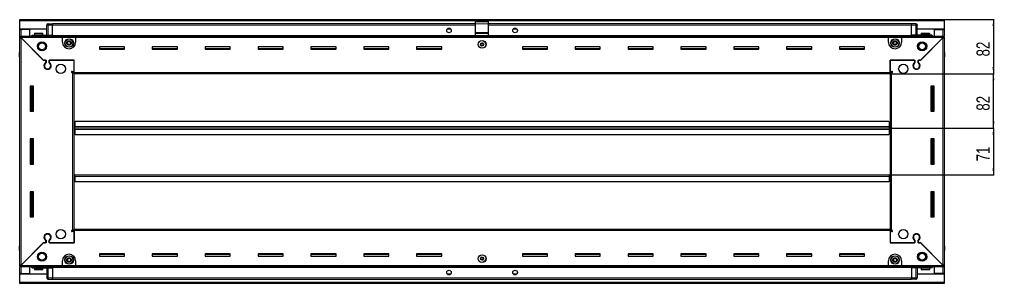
# Model space of a CAD drawing. Header units: millimetres. Extents: x 1256 to 6408, y -875 to 1815.
# Drawn here: x 4932 to 6408, y 1248 to 1647 of the extents above; entities that cross this region are included whole.
import ezdxf

# ---------------------------------------------------------------- set-up
doc = ezdxf.new("R2010")
doc.units = ezdxf.units.MM
doc.layers.add('FORMAT', color=7, linetype='Continuous')
doc.styles.add('SLDTEXTSTYLE0', font='TXT', dxfattribs={"width": 0.75})
doc.dimstyles.new('SLDDIMSTYLE0', dxfattribs={"dimtxt": 20, "dimasz": 10, "dimexe": 0, "dimexo": 0.0625, "dimgap": 5, "dimtad": 2, "dimdec": 1, "dimrnd": 1e-09, "dimzin": 12, "dimdsep": 46, "dimtxsty": 'SLDTEXTSTYLE0', "dimsah": 1, "dimcen": 0.09, "dimadec": 0, "dimazin": 3, "dimtfac": 1, "dimtofl": 0, "dimtmove": 0, "dimatfit": 3, "dimfxl": 0, "dimfrac": 2, "dimtolj": 1, "dimtzin": 12, "dimarcsym": 0})

# ---------------------------------------------------------------- blocks, each defined once
blk = doc.blocks.new('_D_6')
at = {"layer": 'FORMAT'}
for p, q in [((6331.9, 1646.6), (6407.4, 1646.6)), ((6406.4, 1646.6), (6406.4, 1564.6)), ((6249.9, 1564.6), (6407.4, 1564.6))]:
    blk.add_line(p, q, dxfattribs=at)
for points in [[(6406.4, 1646.6), (6404.8, 1636.6), (6407.9, 1636.6)], [(6406.4, 1564.6), (6407.9, 1574.6), (6404.8, 1574.6)]]:
    blk.add_solid(points, dxfattribs=at)
at = {"layer": 'FORMAT', "insert": (6380.6, 1590.8), "char_height": 20, "attachment_point": 1, "rotation": 90, "style": 'SLDTEXTSTYLE0'}
blk.add_mtext('82', dxfattribs=at)
blk = doc.blocks.new('_D_7')
at = {"layer": 'FORMAT'}
for p, q in [((6249.9, 1564.6), (6407.4, 1564.6)), ((6406.4, 1482.6), (6406.4, 1564.6)), ((6248.9, 1482.6), (6407.4, 1482.6))]:
    blk.add_line(p, q, dxfattribs=at)
for points in [[(6406.4, 1564.6), (6404.8, 1554.6), (6407.9, 1554.6)], [(6406.4, 1482.6), (6407.9, 1492.6), (6404.8, 1492.6)]]:
    blk.add_solid(points, dxfattribs=at)
at = {"layer": 'FORMAT', "insert": (6380.6, 1508.8), "char_height": 20, "attachment_point": 1, "rotation": 90, "style": 'SLDTEXTSTYLE0'}
blk.add_mtext('82', dxfattribs=at)
blk = doc.blocks.new('_D_8')
at = {"layer": 'FORMAT'}
for p, q in [((6248.9, 1482.6), (6407.4, 1482.6)), ((6406.4, 1482.6), (6406.4, 1411.6)), ((6248.9, 1411.6), (6407.4, 1411.6))]:
    blk.add_line(p, q, dxfattribs=at)
for points in [[(6406.4, 1482.6), (6404.8, 1472.6), (6407.9, 1472.6)], [(6406.4, 1411.6), (6407.9, 1421.6), (6404.8, 1421.6)]]:
    blk.add_solid(points, dxfattribs=at)
at = {"layer": 'FORMAT', "insert": (6380.6, 1432.3), "char_height": 20, "attachment_point": 1, "rotation": 90, "style": 'SLDTEXTSTYLE0'}
blk.add_mtext('71', dxfattribs=at)

msp = doc.modelspace()

# ---------------------------------------------------------------- linework, layer by layer
at = {"color": 7, "linetype": 'Continuous', "lineweight": 25}
for p, q in [((4932.88, 1644.5), (4932.88, 1646.6)), ((4932.88, 1646.6), (6331.88, 1646.6)), ((4932.88, 1632.1), (4932.88, 1644.5)), ((4973.88, 1623.1), (4973.88, 1638.1)), ((4974.56, 1639.6), (4974.56, 1639.6)), ((4975.88, 1640.1), (4982.38, 1640.1)), ((4975.88, 1640.1), (4982.38, 1640.1)), ((4982.38, 1640.1), (4982.38, 1640.1)), ((4982.38, 1640.1), (4982.38, 1640.1)), ((4982.38, 1640.1), (4982.38, 1638.1)), ((5622.38, 1639.95), (4982.38, 1639.95)), ((4982.38, 1623.1), (4982.38, 1638.1)), ((5622.38, 1643.6), (5642.38, 1643.6)), ((5622.38, 1640.34), (5622.38, 1643.6)), ((5622.38, 1627.19), (5622.38, 1640.34)), ((5642.38, 1640.34), (5642.38, 1643.6)), ((5642.38, 1627.19), (5642.38, 1640.34)), ((6282.38, 1639.95), (5642.38, 1639.95)), ((6282.38, 1640.1), (6282.38, 1640.1)), ((6288.88, 1640.1), (6282.38, 1640.1)), ((6288.88, 1640.1), (6282.38, 1640.1)), ((6282.38, 1640.1), (6282.38, 1638.1)), ((6282.38, 1623.1), (6282.38, 1638.1)), ((6290.88, 1638.1), (6290.88, 1638.1)), ((6290.88, 1623.1), (6290.88, 1638.1)), ((6331.88, 1646.6), (6331.88, 1644.5)), ((6331.88, 1644.5), (6331.88, 1632.1)), ((4973.88, 1632.1), (4932.88, 1632.1)), ((4932.88, 1631.6), (4932.88, 1632.1)), ((4932.88, 1631.6), (4934.98, 1631.6)), ((4932.88, 1621.35), (4932.88, 1631.6)), ((4934.38, 1631.6), (4934.38, 1632.1)), ((4947.88, 1631.6), (4934.98, 1631.6)), ((4947.88, 1621.35), (4947.88, 1631.6)), ((4953.38, 1623.1), (4982.38, 1623.1)), ((4954.88, 1625), (4954.88, 1623.1)), ((4955.68, 1625.8), (4967.08, 1625.8)), ((4967.88, 1623.1), (4967.88, 1625)), ((4982.38, 1623.1), (4982.38, 1622.6)), ((5585.26, 1632.1), (5579.51, 1632.1)), ((5622.38, 1626.1), (5622.38, 1627.19)), ((5622.38, 1626.1), (5642.38, 1626.1)), ((5622.38, 1622.6), (5622.38, 1626.1)), ((5642.38, 1626.1), (5642.38, 1627.19)), ((5642.38, 1622.6), (5642.38, 1626.1)), ((5685.26, 1632.1), (5679.51, 1632.1)), ((6282.38, 1623.1), (6282.38, 1622.6)), ((6311.38, 1623.1), (6282.38, 1623.1)), ((6283.88, 1623.04), (6283.88, 1623.1)), ((6331.88, 1632.1), (6290.88, 1632.1)), ((6296.88, 1625), (6296.88, 1623.1)), ((6297.68, 1625.8), (6309.08, 1625.8)), ((6309.88, 1623.1), (6309.88, 1625)), ((6316.88, 1631.6), (6329.78, 1631.6)), ((6316.88, 1621.35), (6316.88, 1631.6)), ((6329.78, 1631.6), (6331.88, 1631.6)), ((6330.38, 1631.6), (6330.38, 1632.1)), ((6331.88, 1631.6), (6331.88, 1632.1)), ((6331.88, 1631.6), (6331.88, 1621.35)), ((4932.88, 1619.85), (4932.88, 1621.35)), ((4932.88, 1621.35), (4933.88, 1621.35)), ((4932.88, 1619.35), (4932.88, 1619.85)), ((4932.88, 1619.85), (4933.88, 1619.85)), ((4932.88, 1274.85), (4932.88, 1619.35)), ((4934.38, 1619.35), (4932.88, 1619.35)), ((4933.88, 1619.85), (4933.88, 1621.35)), ((4933.88, 1621.35), (4997.38, 1621.35)), ((4934.48, 1619.25), (4968.38, 1585.35)), ((4969.08, 1584.65), (4934.98, 1618.75)), ((4982.31, 1621.35), (4982.38, 1623.07)), ((4982.38, 1621.95), (6282.38, 1621.95)), ((4997.38, 1619.25), (4997.38, 1621.35)), ((4997.38, 1621.35), (5017.38, 1621.35)), ((4997.38, 1619.85), (5017.38, 1619.85)), ((4997.38, 1612.35), (4997.38, 1619.25)), ((5017.38, 1621.35), (5017.38, 1619.25)), ((5017.38, 1621.35), (6247.38, 1621.35)), ((5017.38, 1619.25), (5017.38, 1612.35)), ((5622.38, 1622.6), (5642.38, 1622.6)), ((5626.38, 1622.6), (5626.38, 1621.95)), ((5628.88, 1621.95), (5628.88, 1622.6)), ((5635.88, 1621.95), (5635.88, 1622.6)), ((5638.38, 1621.95), (5638.38, 1622.6)), ((6247.38, 1619.25), (6247.38, 1621.35)), ((6247.38, 1621.35), (6267.38, 1621.35)), ((6247.38, 1619.85), (6267.38, 1619.85)), ((6247.38, 1612.35), (6247.38, 1619.25)), ((6267.38, 1621.35), (6330.88, 1621.35)), ((6267.38, 1621.35), (6267.38, 1619.25)), ((6267.38, 1619.25), (6267.38, 1612.35)), ((6282.38, 1623.07), (6282.46, 1621.35)), ((6329.78, 1618.75), (6295.68, 1584.65)), ((6296.38, 1585.35), (6330.28, 1619.25)), ((6330.38, 1619.35), (6331.88, 1619.35)), ((6330.88, 1619.85), (6330.88, 1621.35)), ((6330.88, 1621.35), (6331.88, 1621.35)), ((6330.88, 1619.85), (6331.88, 1619.85)), ((6331.88, 1619.85), (6331.88, 1621.35)), ((6331.88, 1619.85), (6331.88, 1619.35)), ((6331.88, 1619.35), (6331.88, 1274.85)), ((4932.38, 1596.6), (4932.38, 1590.1)), ((4932.38, 1590.1), (4932.38, 1596.6)), ((5091.38, 1605.1), (5053.38, 1605.1)), ((5053.38, 1605.1), (5053.38, 1601.6)), ((5091.38, 1602.35), (5053.38, 1602.35)), ((5053.38, 1601.6), (5091.38, 1601.6)), ((5091.38, 1601.6), (5091.38, 1605.1)), ((5171.38, 1605.1), (5133.38, 1605.1)), ((5133.38, 1605.1), (5133.38, 1601.6)), ((5171.38, 1602.35), (5133.38, 1602.35)), ((5133.38, 1601.6), (5171.38, 1601.6)), ((5171.38, 1601.6), (5171.38, 1605.1)), ((5251.38, 1605.1), (5213.38, 1605.1)), ((5213.38, 1605.1), (5213.38, 1601.6)), ((5251.38, 1602.35), (5213.38, 1602.35)), ((5213.38, 1601.6), (5251.38, 1601.6)), ((5251.38, 1601.6), (5251.38, 1605.1)), ((5331.38, 1605.1), (5293.38, 1605.1)), ((5293.38, 1605.1), (5293.38, 1601.6)), ((5331.38, 1602.35), (5293.38, 1602.35)), ((5293.38, 1601.6), (5331.38, 1601.6)), ((5331.38, 1601.6), (5331.38, 1605.1)), ((5411.38, 1605.1), (5373.38, 1605.1)), ((5373.38, 1605.1), (5373.38, 1601.6)), ((5411.38, 1602.35), (5373.38, 1602.35)), ((5373.38, 1601.6), (5411.38, 1601.6)), ((5411.38, 1601.6), (5411.38, 1605.1)), ((5491.38, 1605.1), (5453.38, 1605.1)), ((5453.38, 1605.1), (5453.38, 1601.6)), ((5491.38, 1602.35), (5453.38, 1602.35)), ((5453.38, 1601.6), (5491.38, 1601.6)), ((5491.38, 1601.6), (5491.38, 1605.1)), ((5571.38, 1605.1), (5533.38, 1605.1)), ((5533.38, 1605.1), (5533.38, 1601.6)), ((5571.38, 1602.35), (5533.38, 1602.35)), ((5533.38, 1601.6), (5571.38, 1601.6)), ((5571.38, 1601.6), (5571.38, 1605.1)), ((5731.38, 1605.1), (5693.38, 1605.1)), ((5693.38, 1605.1), (5693.38, 1601.6)), ((5731.38, 1602.35), (5693.38, 1602.35)), ((5693.38, 1601.6), (5731.38, 1601.6)), ((5731.38, 1601.6), (5731.38, 1605.1)), ((5811.38, 1605.1), (5773.38, 1605.1)), ((5773.38, 1605.1), (5773.38, 1601.6)), ((5811.38, 1602.35), (5773.38, 1602.35)), ((5773.38, 1601.6), (5811.38, 1601.6)), ((5811.38, 1601.6), (5811.38, 1605.1)), ((5891.38, 1605.1), (5853.38, 1605.1)), ((5853.38, 1605.1), (5853.38, 1601.6)), ((5891.38, 1602.35), (5853.38, 1602.35)), ((5853.38, 1601.6), (5891.38, 1601.6)), ((5891.38, 1601.6), (5891.38, 1605.1)), ((5971.38, 1605.1), (5933.38, 1605.1)), ((5933.38, 1605.1), (5933.38, 1601.6)), ((5971.38, 1602.35), (5933.38, 1602.35)), ((5933.38, 1601.6), (5971.38, 1601.6)), ((5971.38, 1601.6), (5971.38, 1605.1)), ((6051.38, 1605.1), (6013.38, 1605.1)), ((6013.38, 1605.1), (6013.38, 1601.6)), ((6051.38, 1602.35), (6013.38, 1602.35)), ((6013.38, 1601.6), (6051.38, 1601.6)), ((6051.38, 1601.6), (6051.38, 1605.1)), ((6131.38, 1605.1), (6093.38, 1605.1)), ((6093.38, 1605.1), (6093.38, 1601.6)), ((6131.38, 1602.35), (6093.38, 1602.35)), ((6093.38, 1601.6), (6131.38, 1601.6)), ((6131.38, 1601.6), (6131.38, 1605.1)), ((6211.38, 1605.1), (6173.38, 1605.1)), ((6173.38, 1605.1), (6173.38, 1601.6)), ((6211.38, 1602.35), (6173.38, 1602.35)), ((6173.38, 1601.6), (6211.38, 1601.6)), ((6211.38, 1601.6), (6211.38, 1605.1)), ((6331.88, 1597.93), (6331.88, 1597.93)), ((6332.38, 1596.6), (6332.38, 1590.1)), ((6332.38, 1590.1), (6332.38, 1596.6)), ((4932.38, 1590.1), (4932.38, 1590.1)), ((4932.88, 1590.1), (4932.38, 1590.1)), ((4932.53, 1590.1), (4932.53, 1304.1)), ((4968.38, 1585.35), (4972.58, 1585.35)), ((4969.78, 1585.35), (4969.08, 1584.65)), ((4971.88, 1585.35), (4969.78, 1585.35)), ((4971.88, 1585.35), (4971.88, 1581.46)), ((4972.58, 1585.35), (4972.58, 1581.07)), ((4977.18, 1585.35), (5014.88, 1585.35)), ((4977.18, 1581.07), (4977.18, 1585.35)), ((4977.88, 1581.46), (4977.88, 1585.35)), ((5014.88, 1585.35), (4977.88, 1585.35)), ((5014.88, 1566.7), (5014.88, 1585.35)), ((5014.88, 1568.1), (5014.88, 1585.35)), ((6249.88, 1585.35), (6287.58, 1585.35)), ((6249.88, 1566.7), (6249.88, 1585.35)), ((6249.88, 1585.35), (6249.88, 1568.1)), ((6286.88, 1585.35), (6249.88, 1585.35)), ((6286.88, 1585.35), (6286.88, 1581.46)), ((6287.58, 1585.35), (6287.58, 1581.07)), ((6292.18, 1585.35), (6296.38, 1585.35)), ((6292.18, 1581.07), (6292.18, 1585.35)), ((6294.98, 1585.35), (6292.88, 1585.35)), ((6292.88, 1581.46), (6292.88, 1585.35)), ((6295.68, 1584.65), (6294.98, 1585.35)), ((6331.88, 1590.1), (6332.38, 1590.1)), ((6332.23, 1304.1), (6332.23, 1590.1)), ((6332.38, 1590.1), (6332.38, 1590.1)), ((6332.38, 1590.1), (6332.38, 1590.1)), ((4972.88, 1572.49), (4972.88, 1571.73)), ((5012.03, 1568.1), (5014.88, 1568.1)), ((5012.78, 1566.1), (5012.03, 1566.1)), ((5012.78, 1566.1), (5014.88, 1566.1)), ((5014.88, 1567.1), (5012.88, 1567.1)), ((5012.88, 1567.1), (5012.88, 1566.1)), ((5014.88, 1564.6), (5014.88, 1566.7)), ((6249.88, 1564.6), (5014.88, 1564.6)), ((5014.88, 1329.6), (5014.88, 1564.6)), ((6249.88, 1568.1), (6252.73, 1568.1)), ((6251.88, 1567.1), (6249.88, 1567.1)), ((6249.88, 1566.7), (6249.88, 1564.6)), ((6249.88, 1566.1), (6251.98, 1566.1)), ((6249.88, 1564.6), (6249.88, 1329.6)), ((6251.88, 1566.1), (6251.88, 1567.1)), ((6252.73, 1566.1), (6251.98, 1566.1)), ((6291.88, 1572.49), (6291.88, 1571.73)), ((4953.38, 1546.1), (4948.38, 1546.1)), ((4948.38, 1546.1), (4948.38, 1508.1)), ((4950.53, 1508.1), (4950.53, 1546.1)), ((4952.33, 1508.1), (4952.33, 1546.1)), ((4952.36, 1508.1), (4952.36, 1546.1)), ((4953.38, 1508.1), (4953.38, 1546.1)), ((6311.38, 1546.1), (6311.38, 1508.1)), ((6316.38, 1546.1), (6311.38, 1546.1)), ((6312.41, 1546.1), (6312.41, 1508.1)), ((6312.44, 1546.1), (6312.44, 1508.1)), ((6314.23, 1546.1), (6314.23, 1508.1)), ((6316.38, 1508.1), (6316.38, 1546.1)), ((4948.38, 1508.1), (4953.38, 1508.1)), ((6311.38, 1508.1), (6316.38, 1508.1)), ((5016.88, 1492.6), (5015.88, 1491.6)), ((5015.88, 1491.6), (5015.88, 1484.7)), ((6247.88, 1492.6), (5016.88, 1492.6)), ((6248.88, 1491.6), (6247.88, 1492.6)), ((6248.88, 1484.7), (6248.88, 1491.6)), ((5015.63, 1482.6), (5014.88, 1482.6)), ((5015.88, 1485.45), (5015.63, 1485.45)), ((5015.63, 1485.45), (5015.63, 1482.6)), ((5015.63, 1482.6), (5015.63, 1479.75)), ((5015.63, 1479.75), (5015.88, 1479.75)), ((5015.88, 1482.6), (5015.88, 1484.7)), ((5015.88, 1480.5), (5015.88, 1482.6)), ((6248.88, 1482.6), (5015.88, 1482.6)), ((5015.88, 1480.5), (5015.88, 1473.6)), ((6249.13, 1485.45), (6248.88, 1485.45)), ((6248.88, 1484.7), (6248.88, 1482.6)), ((6248.88, 1482.6), (6248.88, 1480.5)), ((6248.88, 1473.6), (6248.88, 1480.5)), ((6248.88, 1479.75), (6249.13, 1479.75)), ((6249.13, 1482.6), (6249.13, 1485.45)), ((6249.13, 1479.75), (6249.13, 1482.6)), ((6249.88, 1482.6), (6249.13, 1482.6)), ((4953.38, 1466.1), (4948.38, 1466.1)), ((4948.38, 1466.1), (4948.38, 1428.1)), ((4950.53, 1428.1), (4950.53, 1466.1)), ((4952.33, 1428.1), (4952.33, 1466.1)), ((4952.36, 1428.1), (4952.36, 1466.1)), ((4953.38, 1428.1), (4953.38, 1466.1)), ((5015.88, 1473.6), (5016.88, 1472.6)), ((5016.88, 1472.6), (6247.88, 1472.6)), ((6247.88, 1472.6), (6248.88, 1473.6)), ((6311.38, 1466.1), (6311.38, 1428.1)), ((6316.38, 1466.1), (6311.38, 1466.1)), ((6312.41, 1466.1), (6312.41, 1428.1)), ((6312.44, 1466.1), (6312.44, 1428.1)), ((6314.23, 1466.1), (6314.23, 1428.1)), ((6316.38, 1428.1), (6316.38, 1466.1)), ((4948.38, 1428.1), (4953.38, 1428.1)), ((6311.38, 1428.1), (6316.38, 1428.1)), ((5014.88, 1411.6), (5015.63, 1411.6)), ((5015.63, 1411.6), (5015.63, 1408.75)), ((5015.63, 1408.75), (5015.88, 1408.75)), ((5015.88, 1409.5), (5015.88, 1411.6)), ((5015.88, 1411.6), (6248.88, 1411.6)), ((5015.88, 1409.5), (5015.88, 1402.6)), ((5015.88, 1402.6), (5016.88, 1401.6)), ((6247.88, 1401.6), (6248.88, 1402.6)), ((6248.88, 1411.6), (6248.88, 1409.5)), ((6248.88, 1402.6), (6248.88, 1409.5)), ((6248.88, 1408.75), (6249.13, 1408.75)), ((6249.13, 1408.75), (6249.13, 1411.6)), ((6249.13, 1411.6), (6249.88, 1411.6)), ((5016.88, 1401.6), (6247.88, 1401.6)), ((4953.38, 1386.1), (4948.38, 1386.1)), ((4948.38, 1386.1), (4948.38, 1348.1)), ((4950.53, 1348.1), (4950.53, 1386.1)), ((4952.33, 1348.1), (4952.33, 1386.1)), ((4952.36, 1348.1), (4952.36, 1386.1)), ((4953.38, 1348.1), (4953.38, 1386.1)), ((6311.38, 1386.1), (6311.38, 1348.1)), ((6316.38, 1386.1), (6311.38, 1386.1)), ((6312.41, 1386.1), (6312.41, 1348.1)), ((6312.44, 1386.1), (6312.44, 1348.1)), ((6314.23, 1386.1), (6314.23, 1348.1)), ((6316.38, 1348.1), (6316.38, 1386.1)), ((4948.38, 1348.1), (4953.38, 1348.1)), ((6311.38, 1348.1), (6316.38, 1348.1)), ((5012.03, 1328.1), (5012.78, 1328.1)), ((5014.88, 1328.1), (5012.78, 1328.1)), ((5012.88, 1328.1), (5012.88, 1327.1)), ((5014.88, 1327.5), (5014.88, 1329.6)), ((5014.88, 1329.6), (6249.88, 1329.6)), ((6249.88, 1329.6), (6249.88, 1327.5)), ((6251.98, 1328.1), (6249.88, 1328.1)), ((6251.88, 1327.1), (6251.88, 1328.1)), ((6251.98, 1328.1), (6252.73, 1328.1)), ((4972.88, 1322.48), (4972.88, 1321.72)), ((5014.88, 1326.1), (5012.03, 1326.1)), ((5012.88, 1327.1), (5014.88, 1327.1)), ((5014.88, 1327.5), (5014.88, 1308.85)), ((5014.88, 1308.85), (5014.88, 1326.1)), ((6249.88, 1327.5), (6249.88, 1308.85)), ((6249.88, 1327.1), (6251.88, 1327.1)), ((6249.88, 1326.1), (6249.88, 1308.85)), ((6252.73, 1326.1), (6249.88, 1326.1)), ((6291.88, 1322.48), (6291.88, 1321.72)), ((4932.38, 1304.1), (4932.38, 1304.1)), ((4932.38, 1297.6), (4932.38, 1304.1)), ((4932.38, 1304.1), (4932.38, 1304.1)), ((4932.38, 1304.1), (4932.38, 1297.6)), ((4932.88, 1304.1), (4932.38, 1304.1)), ((4968.38, 1308.85), (4934.48, 1274.95)), ((4934.98, 1275.45), (4969.08, 1309.55)), ((4972.58, 1308.85), (4968.38, 1308.85)), ((4969.08, 1309.55), (4969.78, 1308.85)), ((4969.78, 1308.85), (4971.88, 1308.85)), ((4971.88, 1312.74), (4971.88, 1308.85)), ((4972.58, 1313.14), (4972.58, 1308.85)), ((4977.18, 1308.85), (4977.18, 1313.14)), ((5014.88, 1308.85), (4977.18, 1308.85)), ((4977.88, 1308.85), (4977.88, 1312.74)), ((4977.88, 1308.85), (5014.88, 1308.85)), ((6287.58, 1308.85), (6249.88, 1308.85)), ((6249.88, 1308.85), (6286.88, 1308.85)), ((6286.88, 1312.74), (6286.88, 1308.85)), ((6287.58, 1313.14), (6287.58, 1308.85)), ((6292.18, 1308.85), (6292.18, 1313.14)), ((6296.38, 1308.85), (6292.18, 1308.85)), ((6292.88, 1308.85), (6292.88, 1312.74)), ((6292.88, 1308.85), (6294.98, 1308.85)), ((6294.98, 1308.85), (6295.68, 1309.55)), ((6295.68, 1309.55), (6329.78, 1275.45)), ((6330.28, 1274.95), (6296.38, 1308.85)), ((6331.88, 1304.1), (6332.38, 1304.1)), ((6332.38, 1304.1), (6332.38, 1304.1)), ((6332.38, 1297.6), (6332.38, 1304.1)), ((6332.38, 1304.1), (6332.38, 1297.6)), ((4932.88, 1296.28), (4932.88, 1296.28)), ((5091.38, 1292.6), (5053.38, 1292.6)), ((5053.38, 1292.6), (5053.38, 1289.1)), ((5053.38, 1291.85), (5091.38, 1291.85)), ((5053.38, 1289.1), (5091.38, 1289.1)), ((5091.38, 1289.1), (5091.38, 1292.6)), ((5171.38, 1292.6), (5133.38, 1292.6)), ((5133.38, 1292.6), (5133.38, 1289.1)), ((5133.38, 1291.85), (5171.38, 1291.85)), ((5133.38, 1289.1), (5171.38, 1289.1)), ((5171.38, 1289.1), (5171.38, 1292.6)), ((5251.38, 1292.6), (5213.38, 1292.6)), ((5213.38, 1292.6), (5213.38, 1289.1)), ((5213.38, 1291.85), (5251.38, 1291.85)), ((5213.38, 1289.1), (5251.38, 1289.1)), ((5251.38, 1289.1), (5251.38, 1292.6)), ((5331.38, 1292.6), (5293.38, 1292.6)), ((5293.38, 1292.6), (5293.38, 1289.1)), ((5293.38, 1291.85), (5331.38, 1291.85)), ((5293.38, 1289.1), (5331.38, 1289.1)), ((5331.38, 1289.1), (5331.38, 1292.6)), ((5411.38, 1292.6), (5373.38, 1292.6)), ((5373.38, 1292.6), (5373.38, 1289.1)), ((5373.38, 1291.85), (5411.38, 1291.85)), ((5373.38, 1289.1), (5411.38, 1289.1)), ((5411.38, 1289.1), (5411.38, 1292.6)), ((5491.38, 1292.6), (5453.38, 1292.6)), ((5453.38, 1292.6), (5453.38, 1289.1)), ((5453.38, 1291.85), (5491.38, 1291.85)), ((5453.38, 1289.1), (5491.38, 1289.1)), ((5491.38, 1289.1), (5491.38, 1292.6)), ((5571.38, 1292.6), (5533.38, 1292.6)), ((5533.38, 1292.6), (5533.38, 1289.1)), ((5533.38, 1291.85), (5571.38, 1291.85)), ((5533.38, 1289.1), (5571.38, 1289.1)), ((5571.38, 1289.1), (5571.38, 1292.6)), ((5731.38, 1292.6), (5693.38, 1292.6)), ((5693.38, 1292.6), (5693.38, 1289.1)), ((5693.38, 1291.85), (5731.38, 1291.85)), ((5693.38, 1289.1), (5731.38, 1289.1)), ((5731.38, 1289.1), (5731.38, 1292.6)), ((5811.38, 1292.6), (5773.38, 1292.6)), ((5773.38, 1292.6), (5773.38, 1289.1)), ((5773.38, 1291.85), (5811.38, 1291.85)), ((5773.38, 1289.1), (5811.38, 1289.1)), ((5811.38, 1289.1), (5811.38, 1292.6)), ((5891.38, 1292.6), (5853.38, 1292.6)), ((5853.38, 1292.6), (5853.38, 1289.1)), ((5853.38, 1291.85), (5891.38, 1291.85)), ((5853.38, 1289.1), (5891.38, 1289.1)), ((5891.38, 1289.1), (5891.38, 1292.6)), ((5971.38, 1292.6), (5933.38, 1292.6)), ((5933.38, 1292.6), (5933.38, 1289.1)), ((5933.38, 1291.85), (5971.38, 1291.85)), ((5933.38, 1289.1), (5971.38, 1289.1)), ((5971.38, 1289.1), (5971.38, 1292.6)), ((6051.38, 1292.6), (6013.38, 1292.6)), ((6013.38, 1292.6), (6013.38, 1289.1)), ((6013.38, 1291.85), (6051.38, 1291.85)), ((6013.38, 1289.1), (6051.38, 1289.1)), ((6051.38, 1289.1), (6051.38, 1292.6)), ((6131.38, 1292.6), (6093.38, 1292.6)), ((6093.38, 1292.6), (6093.38, 1289.1)), ((6093.38, 1291.85), (6131.38, 1291.85)), ((6093.38, 1289.1), (6131.38, 1289.1)), ((6131.38, 1289.1), (6131.38, 1292.6)), ((6211.38, 1292.6), (6173.38, 1292.6)), ((6173.38, 1292.6), (6173.38, 1289.1)), ((6173.38, 1291.85), (6211.38, 1291.85)), ((6173.38, 1289.1), (6211.38, 1289.1)), ((6211.38, 1289.1), (6211.38, 1292.6)), ((4932.88, 1274.35), (4932.88, 1274.85)), ((4934.38, 1274.85), (4932.88, 1274.85)), ((4932.88, 1274.35), (4932.88, 1272.85)), ((4933.88, 1274.35), (4932.88, 1274.35)), ((4932.88, 1262.6), (4932.88, 1272.85)), ((4933.88, 1272.85), (4932.88, 1272.85)), ((4933.88, 1274.35), (4933.88, 1272.85)), ((4997.38, 1272.85), (4933.88, 1272.85)), ((4947.88, 1262.6), (4947.88, 1272.85)), ((4953.38, 1271.1), (4982.38, 1271.1)), ((4954.88, 1271.1), (4954.88, 1269.2)), ((4967.88, 1269.2), (4967.88, 1271.1)), ((4973.88, 1271.1), (4973.88, 1256.1)), ((4980.88, 1271.17), (4980.88, 1271.1)), ((4982.38, 1271.14), (4982.31, 1272.85)), ((6282.38, 1272.25), (4982.38, 1272.25)), ((4982.38, 1271.1), (4982.38, 1271.6)), ((4982.38, 1271.1), (4982.38, 1256.1)), ((4997.38, 1274.95), (4997.38, 1281.85)), ((4997.38, 1272.85), (4997.38, 1274.95)), ((5017.38, 1274.35), (4997.38, 1274.35)), ((5017.38, 1272.85), (4997.38, 1272.85)), ((5017.38, 1281.85), (5017.38, 1274.95)), ((5017.38, 1274.95), (5017.38, 1272.85)), ((6247.38, 1272.85), (5017.38, 1272.85)), ((6247.38, 1274.95), (6247.38, 1281.85)), ((6247.38, 1272.85), (6247.38, 1274.95)), ((6267.38, 1274.35), (6247.38, 1274.35)), ((6267.38, 1272.85), (6247.38, 1272.85)), ((6267.38, 1281.85), (6267.38, 1274.95)), ((6267.38, 1274.95), (6267.38, 1272.85)), ((6330.88, 1272.85), (6267.38, 1272.85)), ((6282.46, 1272.85), (6282.38, 1271.14)), ((6282.38, 1271.1), (6282.38, 1271.6)), ((6311.38, 1271.1), (6282.38, 1271.1)), ((6282.38, 1271.1), (6282.38, 1256.1)), ((6290.88, 1271.1), (6290.88, 1256.1)), ((6296.88, 1271.1), (6296.88, 1269.2)), ((6309.88, 1269.2), (6309.88, 1271.1)), ((6316.88, 1262.6), (6316.88, 1272.85)), ((6330.38, 1274.85), (6331.88, 1274.85)), ((6330.88, 1274.35), (6330.88, 1272.85)), ((6331.88, 1274.35), (6330.88, 1274.35)), ((6331.88, 1272.85), (6330.88, 1272.85)), ((6331.88, 1274.85), (6331.88, 1274.35)), ((6331.88, 1274.35), (6331.88, 1272.85)), ((6331.88, 1272.85), (6331.88, 1262.6)), ((4934.98, 1262.6), (4932.88, 1262.6)), ((4932.88, 1262.1), (4932.88, 1262.6)), ((4932.88, 1262.1), (4973.88, 1262.1)), ((4932.88, 1249.7), (4932.88, 1262.1)), ((4934.38, 1262.1), (4934.38, 1262.6)), ((4934.98, 1262.6), (4947.88, 1262.6)), ((4959.46, 1268.4), (4955.68, 1268.4)), ((4967.08, 1268.4), (4959.46, 1268.4)), ((4973.88, 1256.1), (4973.88, 1256.1)), ((4982.38, 1254.1), (4982.38, 1256.1)), ((4982.38, 1254.25), (6282.38, 1254.25)), ((5579.51, 1262.1), (5585.26, 1262.1)), ((5679.51, 1262.1), (5685.26, 1262.1)), ((6282.38, 1254.1), (6282.38, 1256.1)), ((6290.21, 1254.6), (6290.21, 1254.6)), ((6290.88, 1262.1), (6331.88, 1262.1)), ((6304.68, 1268.4), (6297.68, 1268.4)), ((6309.08, 1268.4), (6304.68, 1268.4)), ((6329.78, 1262.6), (6316.88, 1262.6)), ((6331.88, 1262.6), (6329.78, 1262.6)), ((6330.38, 1262.1), (6330.38, 1262.6)), ((6331.88, 1262.1), (6331.88, 1262.6)), ((6331.88, 1262.1), (6331.88, 1249.7)), ((4932.88, 1247.6), (4932.88, 1249.7)), ((6331.88, 1247.6), (4932.88, 1247.6)), ((4975.88, 1254.1), (4982.38, 1254.1)), ((4975.88, 1254.1), (4982.38, 1254.1)), ((4982.38, 1254.1), (4982.38, 1254.1)), ((6288.88, 1254.1), (6282.38, 1254.1)), ((6282.38, 1254.1), (6282.38, 1254.1)), ((6282.38, 1254.1), (6282.38, 1254.1)), ((6288.88, 1254.1), (6282.38, 1254.1)), ((6331.88, 1249.7), (6331.88, 1247.6))]:
    msp.add_line(p, q, dxfattribs=at)
at = {"color": 8, "linetype": 'Continuous', "lineweight": 18}
for p, q in [((6331.88, 1644.5), (4932.88, 1644.5)), ((4973.88, 1638.1), (4975.88, 1638.1)), ((4975.88, 1640.1), (4975.88, 1638.1)), ((4975.88, 1638.1), (4975.88, 1623.1)), ((4982.38, 1638.1), (4975.88, 1638.1)), ((5622.38, 1637.95), (4982.38, 1637.95)), ((5622.38, 1640.34), (5642.38, 1640.34)), ((6282.38, 1637.95), (5642.38, 1637.95)), ((6282.38, 1638.1), (6288.88, 1638.1)), ((6288.88, 1640.1), (6288.88, 1638.1)), ((6290.88, 1638.1), (6288.88, 1638.1)), ((6288.88, 1638.1), (6288.88, 1623.1)), ((4934.98, 1631.6), (4934.98, 1632.1)), ((4934.98, 1621.35), (4934.98, 1631.6)), ((4954.88, 1625), (4967.88, 1625)), ((5622.38, 1627.19), (5642.38, 1627.19)), ((6296.88, 1625), (6309.88, 1625)), ((6329.78, 1632.1), (6329.78, 1631.6)), ((6329.78, 1631.6), (6329.78, 1621.35)), ((4997.38, 1619.25), (4934.48, 1619.25)), ((4934.98, 1618.75), (4934.98, 1275.45)), ((5622.38, 1622.6), (4982.38, 1622.6)), ((6282.38, 1621.37), (4982.38, 1621.37)), ((4997.38, 1619.25), (5017.38, 1619.25)), ((6247.38, 1619.25), (5017.38, 1619.25)), ((5628.38, 1621.95), (5628.38, 1622.6)), ((5636.38, 1621.95), (5636.38, 1622.6)), ((6282.38, 1622.6), (5642.38, 1622.6)), ((6247.38, 1619.25), (6267.38, 1619.25)), ((6330.28, 1619.25), (6267.38, 1619.25)), ((6329.78, 1275.45), (6329.78, 1618.75)), ((4932.88, 1596.6), (4932.38, 1596.6)), ((6331.88, 1596.6), (6332.38, 1596.6)), ((5012.78, 1328.1), (5012.78, 1566.1)), ((5014.88, 1566.7), (6249.88, 1566.7)), ((6251.98, 1566.1), (6251.98, 1328.1)), ((4949.88, 1546.1), (4949.88, 1508.1)), ((4951.12, 1546.1), (4951.12, 1508.1)), ((6313.65, 1508.1), (6313.65, 1546.1)), ((6314.88, 1508.1), (6314.88, 1546.1)), ((6248.88, 1484.7), (5015.88, 1484.7)), ((5015.88, 1480.5), (6248.88, 1480.5)), ((4949.88, 1466.1), (4949.88, 1428.1)), ((4951.12, 1466.1), (4951.12, 1428.1)), ((6313.65, 1428.1), (6313.65, 1466.1)), ((6314.88, 1428.1), (6314.88, 1466.1)), ((5015.88, 1409.5), (6248.88, 1409.5)), ((4949.88, 1386.1), (4949.88, 1348.1)), ((4951.12, 1386.1), (4951.12, 1348.1)), ((6313.65, 1348.1), (6313.65, 1386.1)), ((6314.88, 1348.1), (6314.88, 1386.1)), ((6249.88, 1327.5), (5014.88, 1327.5)), ((4932.88, 1297.6), (4932.38, 1297.6)), ((6331.88, 1297.6), (6332.38, 1297.6)), ((4934.48, 1274.95), (4997.38, 1274.95)), ((4934.98, 1262.6), (4934.98, 1272.85)), ((4959.19, 1269.2), (4954.88, 1269.2)), ((4967.88, 1269.2), (4959.19, 1269.2)), ((4975.88, 1256.1), (4975.88, 1271.1)), ((4982.38, 1272.84), (6282.38, 1272.84)), ((4982.38, 1271.6), (6282.38, 1271.6)), ((5017.38, 1274.95), (4997.38, 1274.95)), ((5017.38, 1274.95), (6247.38, 1274.95)), ((6267.38, 1274.95), (6247.38, 1274.95)), ((6267.38, 1274.95), (6330.28, 1274.95)), ((6288.88, 1256.1), (6288.88, 1271.1)), ((6304.86, 1269.2), (6296.88, 1269.2)), ((6309.88, 1269.2), (6304.86, 1269.2)), ((6329.78, 1272.85), (6329.78, 1262.6)), ((4934.98, 1262.1), (4934.98, 1262.6)), ((4973.88, 1256.1), (4975.88, 1256.1)), ((4975.88, 1254.1), (4975.88, 1256.1)), ((4982.38, 1256.1), (4975.88, 1256.1)), ((4982.38, 1256.25), (6282.38, 1256.25)), ((6282.38, 1256.1), (6288.88, 1256.1)), ((6290.88, 1256.1), (6288.88, 1256.1)), ((6288.88, 1254.1), (6288.88, 1256.1)), ((6329.78, 1262.6), (6329.78, 1262.1)), ((6331.88, 1249.7), (4932.88, 1249.7))]:
    msp.add_line(p, q, dxfattribs=at)
at = {"color": 7, "linetype": 'Continuous', "lineweight": 25, "flags": 128}
msp.add_lwpolyline([(6290.74, 1638.86), (6290.85, 1638.49), (6290.88, 1638.1)], dxfattribs=at)
at = {"color": 7, "linetype": 'Continuous', "lineweight": 25}
for centre, radius in [((5582.38, 1630.1), 3.5), ((5682.38, 1630.1), 3.5), ((4966.38, 1606.1), 7), ((4966.38, 1606.1), 6.03), ((4966.38, 1606.1), 5.1), ((5007.38, 1611.1), 6.5), ((5007.38, 1611.1), 3.46), ((5632.38, 1609.1), 6), ((5632.38, 1608.95), 5.79), ((5632.38, 1608.95), 1.85), ((6257.38, 1611.1), 6.5), ((6257.38, 1611.1), 3.46), ((6298.38, 1606.1), 7), ((6298.38, 1606.1), 6.02), ((6298.38, 1606.1), 5.1), ((4994.88, 1572.1), 7), ((6269.88, 1572.1), 7), ((4994.88, 1322.1), 7), ((6269.88, 1322.1), 7), ((4966.38, 1288.1), 7), ((4966.38, 1288.1), 6.02), ((4966.38, 1288.1), 5.1), ((5007.38, 1283.1), 6.5), ((5007.38, 1283.1), 3.46), ((5632.38, 1285.1), 6), ((5632.38, 1285.25), 5.79), ((5632.38, 1285.25), 1.85), ((6257.38, 1283.1), 6.5), ((6257.38, 1283.1), 3.46), ((6298.38, 1288.1), 7), ((6298.38, 1288.1), 6.02), ((6298.38, 1288.1), 5.1), ((5582.38, 1264.1), 3.5), ((5682.38, 1264.1), 3.5)]:
    msp.add_circle(centre, radius, dxfattribs=at)
at = {"color": 8, "linetype": 'Continuous', "lineweight": 18}
for centre in [(5007.38, 1611.1), (6257.38, 1611.1), (5007.38, 1283.1), (6257.38, 1283.1)]:
    msp.add_circle(centre, 5.7, dxfattribs=at)
at = {"color": 7, "linetype": 'Continuous', "lineweight": 25}
for centre, radius, start, end in [((4975.88, 1638.1), 2, 90, 180), ((4975.88, 1638.1), 2, 90, 131.40962), ((6288.88, 1638.1), 2, 0, 90), ((4955.68, 1625), 0.8, 90, 180), ((4967.08, 1625), 0.8, 0, 90), ((4973.68, 1623.3), 0.2, 270, 0), ((6291.08, 1623.3), 0.2, 180, 270), ((6297.68, 1625), 0.8, 90, 180), ((6309.08, 1625), 0.8, 0, 90), ((5007.38, 1612.35), 10, 180, 270), ((5007.38, 1611.1), 2.5, 134.01559, 194.01559), ((5007.38, 1611.1), 2.5, 194.01559, 254.01559), ((5007.38, 1611.1), 2.5, 74.01559, 134.01559), ((5007.38, 1611.1), 2.5, 254.01559, 314.01559), ((5007.38, 1612.35), 10, 270, 0), ((5007.38, 1611.1), 2.5, 14.01559, 74.01559), ((5007.38, 1611.1), 2.5, 314.01559, 14.01559), ((6257.38, 1612.35), 10, 180, 270), ((6257.38, 1611.1), 2.5, 160.11158, 220.11158), ((6257.38, 1611.1), 2.5, 100.11158, 160.11158), ((6257.38, 1611.1), 2.5, 220.11158, 280.11158), ((6257.38, 1611.1), 2.5, 40.11158, 100.11158), ((6257.38, 1612.35), 10, 270, 0), ((6257.38, 1611.1), 2.5, 280.11158, 340.11158), ((6257.38, 1611.1), 2.5, 340.11158, 40.11158), ((4934.38, 1596.6), 2, 138.59038, 180), ((6330.38, 1596.6), 2, 360, 41.40962), ((6330.38, 1596.6), 2, 0, 41.39416), ((4974.88, 1576.85), 5.5, 123.05573, 56.94427), ((4974.88, 1576.85), 4.8, 118.63099, 61.36901), ((6289.88, 1576.85), 5.5, 123.05573, 56.94427), ((6289.88, 1576.85), 4.8, 118.63099, 61.36901), ((5012.03, 1567.1), 1, 90, 270), ((6252.73, 1567.1), 1, 270, 90), ((5012.03, 1327.1), 1, 90, 270), ((6252.73, 1327.1), 1, 270, 90), ((4974.88, 1317.35), 5.5, 303.05573, 236.94427), ((4974.88, 1317.35), 4.8, 298.63099, 241.36901), ((6289.88, 1317.35), 5.5, 303.05573, 236.94427), ((6289.88, 1317.35), 4.8, 298.63099, 241.36901), ((4934.38, 1297.6), 2, 180, 221.40962), ((4934.38, 1297.6), 2, 180, 221.39416), ((5007.38, 1281.85), 10, 90, 180), ((5007.38, 1283.1), 2.5, 127.47401, 187.47401), ((5007.38, 1283.1), 2.5, 67.47401, 127.47401), ((5007.38, 1281.85), 10, 0, 90), ((5007.38, 1283.1), 2.5, 7.47401, 67.47401), ((6257.38, 1281.85), 10, 90, 180), ((6257.38, 1283.1), 2.5, 147.04236, 207.04236), ((6257.38, 1283.1), 2.5, 87.04236, 147.04236), ((6257.38, 1281.85), 10, 0, 90), ((6257.38, 1283.1), 2.5, 27.04236, 87.04236), ((6257.38, 1283.1), 2.5, 327.04236, 27.04236), ((6330.38, 1297.6), 2, 318.57492, 0), ((6330.38, 1297.6), 2, 318.59038, 0), ((4955.68, 1269.2), 0.8, 180, 270), ((4967.08, 1269.2), 0.8, 270, 0), ((4973.68, 1270.9), 0.2, 0, 90), ((5007.38, 1283.1), 2.5, 187.47401, 247.47401), ((5007.38, 1283.1), 2.5, 247.47401, 307.47401), ((5007.38, 1283.1), 2.5, 307.47401, 7.47401), ((6257.38, 1283.1), 2.5, 207.04236, 267.04236), ((6257.38, 1283.1), 2.5, 267.04236, 327.04236), ((6291.08, 1270.9), 0.2, 90, 180), ((6297.68, 1269.2), 0.8, 180, 270), ((6309.08, 1269.2), 0.8, 270, 0), ((4975.88, 1256.1), 2, 180, 270), ((4975.88, 1256.1), 2, 180, 270), ((6288.88, 1256.1), 2, 270, 0), ((6288.88, 1256.1), 2, 303.94202, 311.40962), ((6288.88, 1256.1), 2, 270, 288.58003)]:
    msp.add_arc(centre, radius, start, end, dxfattribs=at)
for points, knots in [([(4950.17, 1621.35), (4950.29, 1621.55), (4950.68, 1622.2), (4951.83, 1622.91), (4952.87, 1623.04), (4953.38, 1623.1)], [0, 0, 0, 0, 0.1822499, 0.5911249, 1, 1, 1, 1]), ([(4982.38, 1623.1), (4982.38, 1623.07), (4982.38, 1622.99), (4982.38, 1622.37), (4982.38, 1621.79), (4982.38, 1621.4), (4982.38, 1621.37)], [0, 0, 0, 0, 0.3242788, 0.6485576, 0.9728365, 1, 1, 1, 1]), ([(6282.38, 1623.1), (6282.38, 1623.07), (6282.38, 1622.99), (6282.38, 1622.37), (6282.38, 1621.79), (6282.38, 1621.4), (6282.38, 1621.37)], [0, 0, 0, 0, 0.3242788, 0.6485576, 0.9728365, 1, 1, 1, 1]), ([(6314.6, 1621.35), (6314.48, 1621.55), (6314.09, 1622.2), (6312.94, 1622.91), (6311.9, 1623.04), (6311.38, 1623.1)], [0, 0, 0, 0, 0.1822499, 0.5911249, 1, 1, 1, 1]), ([(4932.88, 1619.35), (4932.91, 1619.31), (4932.96, 1619.22), (4933.36, 1619.09), (4933.91, 1618.95), (4934.49, 1618.84), (4934.86, 1618.78), (4934.98, 1618.75)], [0, 0, 0, 0, 0.23025534, 0.4485219, 0.6667858, 0.88504963, 1, 1, 1, 1]), ([(4934.48, 1619.25), (4934.44, 1619.51), (4934.35, 1620), (4934.21, 1620.64), (4934.08, 1621.11), (4933.97, 1621.33), (4933.91, 1621.35), (4933.88, 1621.35)], [0, 0, 0, 0, 0.2302553, 0.4485219, 0.6667858, 0.8850496, 1, 1, 1, 1]), ([(5004.61, 1611.9), (5004.98, 1612.26), (5005.67, 1612.93), (5006.36, 1613.59), (5006.68, 1613.91)], [0, 0, 0, 0, 0.5346859, 1, 1, 1, 1]), ([(5005.31, 1609.1), (5005.22, 1609.43), (5005.02, 1610.23), (5004.78, 1611.2), (5004.64, 1611.78), (5004.61, 1611.9)], [0, 0, 0, 0, 0.3629006, 0.8668753, 1, 1, 1, 1]), ([(5008.08, 1608.3), (5007.59, 1608.45), (5006.66, 1608.71), (5005.74, 1608.98), (5005.31, 1609.1)], [0, 0, 0, 0, 0.53468586, 1, 1, 1, 1]), ([(5006.68, 1613.91), (5007.18, 1613.76), (5008.11, 1613.5), (5009.03, 1613.23), (5009.46, 1613.11)], [0, 0, 0, 0, 0.53468586, 1, 1, 1, 1]), ([(5010.16, 1610.31), (5009.79, 1609.95), (5009.09, 1609.28), (5008.4, 1608.61), (5008.08, 1608.3)], [0, 0, 0, 0, 0.53468586, 1, 1, 1, 1]), ([(5009.46, 1613.11), (5009.49, 1612.99), (5009.63, 1612.41), (5009.88, 1611.44), (5010.08, 1610.64), (5010.16, 1610.31)], [0, 0, 0, 0, 0.1331247, 0.6370994, 1, 1, 1, 1]), ([(5630.5, 1611.03), (5630.49, 1611.02), (5630.47, 1610.99), (5630.47, 1610.94), (5630.48, 1610.79), (5630.57, 1610.42), (5630.71, 1609.89), (5630.54, 1609.28), (5630.19, 1608.91), (5629.88, 1608.66), (5629.71, 1608.5), (5629.66, 1608.42), (5629.64, 1608.38), (5629.65, 1608.35), (5629.67, 1608.32), (5629.72, 1608.27), (5629.97, 1608.18), (5630.43, 1608.07), (5631.07, 1607.76), (5631.32, 1607.09), (5631.38, 1606.62), (5631.46, 1606.36), (5631.5, 1606.31), (5631.52, 1606.29), (5631.55, 1606.28), (5631.59, 1606.29), (5631.63, 1606.3), (5631.7, 1606.35), (5631.87, 1606.5), (5632.14, 1606.77), (5632.54, 1607.09), (5633.16, 1607.2), (5633.67, 1607.01), (5634.04, 1606.88), (5634.19, 1606.86), (5634.24, 1606.87), (5634.27, 1606.88), (5634.29, 1606.92), (5634.3, 1606.97), (5634.29, 1607.12), (5634.19, 1607.49), (5634.06, 1608.01), (5634.22, 1608.62), (5634.58, 1609), (5634.88, 1609.25), (5635.06, 1609.41), (5635.11, 1609.49), (5635.12, 1609.53), (5635.12, 1609.56), (5635.1, 1609.59), (5635.05, 1609.63), (5634.8, 1609.73), (5634.34, 1609.84), (5633.7, 1610.15), (5633.44, 1610.81), (5633.39, 1611.29), (5633.31, 1611.54), (5633.27, 1611.6), (5633.24, 1611.62), (5633.21, 1611.63), (5633.18, 1611.62), (5633.14, 1611.6), (5633.07, 1611.56), (5632.9, 1611.41), (5632.63, 1611.14), (5632.23, 1610.82), (5631.6, 1610.71), (5631.1, 1610.89), (5630.73, 1611.03), (5630.58, 1611.05), (5630.52, 1611.04), (5630.51, 1611.03), (5630.5, 1611.03)], [0, 0, 0, 0, 0.0020087, 0.00442, 0.0093647, 0.0255282, 0.0677053, 0.0957862, 0.1246456, 0.1503415, 0.1605194, 0.1633943, 0.1656965, 0.1672448, 0.1688741, 0.1707699, 0.1786058, 0.2119941, 0.2499945, 0.2879948, 0.3213831, 0.329219, 0.3311148, 0.3327441, 0.3342924, 0.3362166, 0.3385353, 0.3413178, 0.349662, 0.3753578, 0.4042173, 0.4322982, 0.4744753, 0.4906388, 0.4966691, 0.49844, 0.5, 0.5020087, 0.50442, 0.5093647, 0.5255282, 0.5677053, 0.5957862, 0.6246456, 0.6503415, 0.6605194, 0.6633943, 0.6656965, 0.6672448, 0.6688741, 0.6707699, 0.6786058, 0.7119941, 0.7499945, 0.7879948, 0.8213831, 0.829219, 0.8311148, 0.8327441, 0.8342924, 0.8362166, 0.8385353, 0.8413178, 0.849662, 0.8753578, 0.9042173, 0.9322982, 0.9744753, 0.9906388, 0.9966691, 0.99844, 1, 1, 1, 1]), ([(6254.54, 1610.6), (6254.58, 1610.72), (6254.79, 1611.28), (6255.13, 1612.21), (6255.41, 1612.99), (6255.52, 1613.31)], [0, 0, 0, 0, 0.1331247, 0.6370994, 1, 1, 1, 1]), ([(6256.4, 1608.39), (6256.07, 1608.78), (6255.45, 1609.52), (6254.83, 1610.26), (6254.54, 1610.6)], [0, 0, 0, 0, 0.5346859, 1, 1, 1, 1]), ([(6255.52, 1613.31), (6256.03, 1613.4), (6256.98, 1613.57), (6257.93, 1613.74), (6258.37, 1613.82)], [0, 0, 0, 0, 0.5346859, 1, 1, 1, 1]), ([(6259.24, 1608.9), (6258.74, 1608.81), (6257.79, 1608.64), (6256.84, 1608.47), (6256.4, 1608.39)], [0, 0, 0, 0, 0.5346859, 1, 1, 1, 1]), ([(6258.37, 1613.82), (6258.7, 1613.42), (6259.32, 1612.69), (6259.94, 1611.95), (6260.23, 1611.61)], [0, 0, 0, 0, 0.5346859, 1, 1, 1, 1]), ([(6260.23, 1611.61), (6260.11, 1611.29), (6259.83, 1610.51), (6259.49, 1609.58), (6259.29, 1609.01), (6259.24, 1608.9)], [0, 0, 0, 0, 0.3629006, 0.8668753, 1, 1, 1, 1]), ([(6329.78, 1618.75), (6330.04, 1618.8), (6330.53, 1618.89), (6331.17, 1619.02), (6331.64, 1619.15), (6331.86, 1619.27), (6331.88, 1619.33), (6331.88, 1619.35)], [0, 0, 0, 0, 0.2302553, 0.4485219, 0.6667858, 0.8850496, 1, 1, 1, 1]), ([(6330.88, 1621.35), (6330.84, 1621.33), (6330.75, 1621.28), (6330.61, 1620.88), (6330.48, 1620.32), (6330.37, 1619.75), (6330.31, 1619.38), (6330.28, 1619.25)], [0, 0, 0, 0, 0.2302553, 0.4485219, 0.6667858, 0.8850496, 1, 1, 1, 1]), ([(5004.72, 1284.21), (5004.82, 1284.29), (5005.29, 1284.65), (5006.08, 1285.26), (5006.73, 1285.76), (5007.01, 1285.97)], [0, 0, 0, 0, 0.1331247, 0.6370994, 1, 1, 1, 1]), ([(5005.09, 1281.35), (5005.03, 1281.86), (5004.9, 1282.82), (5004.78, 1283.77), (5004.72, 1284.21)], [0, 0, 0, 0, 0.5346859, 1, 1, 1, 1]), ([(5007.01, 1285.97), (5007.48, 1285.77), (5008.38, 1285.4), (5009.26, 1285.03), (5009.67, 1284.86)], [0, 0, 0, 0, 0.5346859, 1, 1, 1, 1]), ([(5009.67, 1284.86), (5009.74, 1284.35), (5009.87, 1283.39), (5009.99, 1282.44), (5010.05, 1282)], [0, 0, 0, 0, 0.5346859, 1, 1, 1, 1]), ([(5630.5, 1283.18), (5630.51, 1283.18), (5630.53, 1283.16), (5630.59, 1283.16), (5630.73, 1283.18), (5631.1, 1283.32), (5631.6, 1283.5), (5632.23, 1283.39), (5632.63, 1283.07), (5632.91, 1282.79), (5633.09, 1282.63), (5633.17, 1282.59), (5633.21, 1282.58), (5633.24, 1282.59), (5633.27, 1282.61), (5633.31, 1282.66), (5633.39, 1282.92), (5633.44, 1283.39), (5633.7, 1284.06), (5634.34, 1284.37), (5634.8, 1284.48), (5635.05, 1284.57), (5635.1, 1284.62), (5635.12, 1284.65), (5635.12, 1284.68), (5635.11, 1284.71), (5635.09, 1284.75), (5635.04, 1284.82), (5634.88, 1284.97), (5634.58, 1285.21), (5634.22, 1285.58), (5634.06, 1286.19), (5634.19, 1286.72), (5634.29, 1287.1), (5634.3, 1287.25), (5634.29, 1287.3), (5634.27, 1287.33), (5634.23, 1287.35), (5634.18, 1287.35), (5634.03, 1287.33), (5633.67, 1287.19), (5633.16, 1287.01), (5632.54, 1287.12), (5632.14, 1287.44), (5631.86, 1287.72), (5631.68, 1287.88), (5631.6, 1287.92), (5631.56, 1287.93), (5631.52, 1287.92), (5631.5, 1287.9), (5631.46, 1287.84), (5631.38, 1287.59), (5631.32, 1287.11), (5631.07, 1286.45), (5630.43, 1286.14), (5629.97, 1286.03), (5629.72, 1285.93), (5629.67, 1285.89), (5629.65, 1285.86), (5629.64, 1285.83), (5629.65, 1285.79), (5629.68, 1285.76), (5629.73, 1285.69), (5629.89, 1285.54), (5630.19, 1285.3), (5630.54, 1284.92), (5630.71, 1284.31), (5630.57, 1283.79), (5630.48, 1283.41), (5630.46, 1283.26), (5630.48, 1283.21), (5630.49, 1283.19), (5630.5, 1283.18)], [0, 0, 0, 0, 0.0020087, 0.00442, 0.0093647, 0.0255282, 0.0677053, 0.0957862, 0.1246456, 0.1503415, 0.1605194, 0.1633943, 0.1656965, 0.1672448, 0.1688741, 0.1707699, 0.1786058, 0.2119941, 0.2499945, 0.2879948, 0.3213831, 0.329219, 0.3311148, 0.3327441, 0.3342924, 0.3362166, 0.3385353, 0.3413178, 0.349662, 0.3753578, 0.4042173, 0.4322982, 0.4744753, 0.4906388, 0.4966691, 0.49844, 0.5, 0.5020087, 0.50442, 0.5093647, 0.5255282, 0.5677053, 0.5957862, 0.6246456, 0.6503415, 0.6605194, 0.6633943, 0.6656965, 0.6672448, 0.6688741, 0.6707699, 0.6786058, 0.7119941, 0.7499945, 0.7879948, 0.8213831, 0.829219, 0.8311148, 0.8327441, 0.8342924, 0.8362166, 0.8385353, 0.8413178, 0.849662, 0.8753578, 0.9042173, 0.9322982, 0.9744753, 0.9906388, 0.9966691, 0.99844, 1, 1, 1, 1]), ([(6254.5, 1283.25), (6254.78, 1283.69), (6255.31, 1284.5), (6255.83, 1285.3), (6256.07, 1285.68)], [0, 0, 0, 0, 0.5346859, 1, 1, 1, 1]), ([(6256.07, 1285.68), (6256.2, 1285.67), (6256.79, 1285.64), (6257.79, 1285.59), (6258.61, 1285.54), (6258.95, 1285.53)], [0, 0, 0, 0, 0.1331247, 0.6370994, 1, 1, 1, 1]), ([(6258.95, 1285.53), (6259.19, 1285.07), (6259.63, 1284.21), (6260.06, 1283.35), (6260.27, 1282.96)], [0, 0, 0, 0, 0.5346859, 1, 1, 1, 1]), ([(4934.98, 1275.45), (4934.73, 1275.41), (4934.24, 1275.32), (4933.6, 1275.19), (4933.13, 1275.05), (4932.91, 1274.94), (4932.89, 1274.88), (4932.88, 1274.85)], [0, 0, 0, 0, 0.2302553, 0.4485219, 0.6667858, 0.8850496, 1, 1, 1, 1]), ([(4933.88, 1272.85), (4933.93, 1272.88), (4934.02, 1272.93), (4934.15, 1273.33), (4934.28, 1273.88), (4934.39, 1274.46), (4934.46, 1274.83), (4934.48, 1274.95)], [0, 0, 0, 0, 0.2302553, 0.4485219, 0.6667858, 0.8850496, 1, 1, 1, 1]), ([(4950.17, 1272.85), (4950.29, 1272.65), (4950.68, 1272.01), (4951.83, 1271.3), (4952.87, 1271.17), (4953.38, 1271.1)], [0, 0, 0, 0, 0.18224985, 0.59112493, 1, 1, 1, 1]), ([(4982.38, 1271.1), (4982.38, 1271.14), (4982.38, 1271.22), (4982.38, 1271.84), (4982.38, 1272.41), (4982.38, 1272.81), (4982.38, 1272.84)], [0, 0, 0, 0, 0.3242788, 0.6485576, 0.9728365, 1, 1, 1, 1]), ([(5007.76, 1280.24), (5007.28, 1280.44), (5006.39, 1280.81), (5005.51, 1281.18), (5005.09, 1281.35)], [0, 0, 0, 0, 0.5346859, 1, 1, 1, 1]), ([(5010.05, 1282), (5009.78, 1281.79), (5009.12, 1281.29), (5008.33, 1280.68), (5007.86, 1280.32), (5007.76, 1280.24)], [0, 0, 0, 0, 0.36290056, 0.86687533, 1, 1, 1, 1]), ([(6255.81, 1280.68), (6255.58, 1281.14), (6255.14, 1282), (6254.7, 1282.86), (6254.5, 1283.25)], [0, 0, 0, 0, 0.5346859, 1, 1, 1, 1]), ([(6258.7, 1280.53), (6258.35, 1280.55), (6257.53, 1280.59), (6256.54, 1280.64), (6255.94, 1280.68), (6255.81, 1280.68)], [0, 0, 0, 0, 0.3629006, 0.8668753, 1, 1, 1, 1]), ([(6260.27, 1282.96), (6259.99, 1282.52), (6259.46, 1281.71), (6258.94, 1280.91), (6258.7, 1280.53)], [0, 0, 0, 0, 0.5346859, 1, 1, 1, 1]), ([(6282.38, 1271.1), (6282.38, 1271.14), (6282.38, 1271.22), (6282.38, 1271.84), (6282.38, 1272.41), (6282.38, 1272.81), (6282.38, 1272.84)], [0, 0, 0, 0, 0.3242788, 0.6485576, 0.9728365, 1, 1, 1, 1]), ([(6314.6, 1272.85), (6314.48, 1272.65), (6314.09, 1272.01), (6312.94, 1271.3), (6311.9, 1271.17), (6311.38, 1271.1)], [0, 0, 0, 0, 0.1822499, 0.5911249, 1, 1, 1, 1]), ([(6331.88, 1274.85), (6331.86, 1274.9), (6331.81, 1274.99), (6331.41, 1275.12), (6330.85, 1275.25), (6330.27, 1275.37), (6329.91, 1275.43), (6329.78, 1275.45)], [0, 0, 0, 0, 0.2302553, 0.4485219, 0.6667858, 0.8850496, 1, 1, 1, 1]), ([(6330.28, 1274.95), (6330.33, 1274.7), (6330.42, 1274.21), (6330.55, 1273.57), (6330.68, 1273.1), (6330.79, 1272.88), (6330.86, 1272.86), (6330.88, 1272.85)], [0, 0, 0, 0, 0.2302553, 0.4485219, 0.6667858, 0.8850496, 1, 1, 1, 1])]:
    msp.add_open_spline(points, degree=3, knots=knots, dxfattribs=at)
at = {"color": 8, "linetype": 'Continuous', "lineweight": 18}
for points, knots in [([(4953.38, 1623.1), (4953.38, 1623.06), (4953.38, 1622.99), (4953.38, 1622.55), (4953.38, 1622.09), (4953.38, 1621.68), (4953.38, 1621.41), (4953.38, 1621.35)], [0, 0, 0, 0, 0.3597529, 0.5534142, 0.7511852, 0.9489563, 1, 1, 1, 1]), ([(6311.38, 1623.1), (6311.38, 1623.06), (6311.38, 1622.99), (6311.38, 1622.55), (6311.38, 1622.09), (6311.38, 1621.68), (6311.38, 1621.41), (6311.38, 1621.35)], [0, 0, 0, 0, 0.3597529, 0.5534142, 0.7511852, 0.9489563, 1, 1, 1, 1]), ([(4953.38, 1271.1), (4953.38, 1271.15), (4953.38, 1271.22), (4953.38, 1271.66), (4953.38, 1272.11), (4953.38, 1272.53), (4953.38, 1272.8), (4953.38, 1272.85)], [0, 0, 0, 0, 0.3597529, 0.5534142, 0.7511852, 0.9489563, 1, 1, 1, 1]), ([(6311.38, 1271.1), (6311.38, 1271.15), (6311.38, 1271.22), (6311.38, 1271.66), (6311.38, 1272.11), (6311.38, 1272.53), (6311.38, 1272.8), (6311.38, 1272.85)], [0, 0, 0, 0, 0.35975288, 0.55341416, 0.75118521, 0.94895626, 1, 1, 1, 1])]:
    msp.add_open_spline(points, degree=3, knots=knots, dxfattribs=at)
at = {"color": 7, "linetype": 'Continuous', "lineweight": 25}
for points in [[(4934.48, 1619.25), (4934.43, 1619.33), (4934.33, 1619.49), (4934.18, 1619.69), (4934.03, 1619.83), (4933.93, 1619.85), (4933.88, 1619.85)], [(4934.38, 1619.35), (4934.39, 1619.3), (4934.41, 1619.2), (4934.55, 1619.05), (4934.75, 1618.9), (4934.91, 1618.8), (4934.98, 1618.75)], [(6329.78, 1618.75), (6329.86, 1618.8), (6330.02, 1618.9), (6330.22, 1619.05), (6330.36, 1619.2), (6330.37, 1619.3), (6330.38, 1619.35)], [(6330.88, 1619.85), (6330.83, 1619.85), (6330.73, 1619.83), (6330.58, 1619.69), (6330.43, 1619.49), (6330.33, 1619.33), (6330.28, 1619.25)], [(4933.88, 1274.35), (4933.93, 1274.36), (4934.03, 1274.38), (4934.18, 1274.52), (4934.33, 1274.72), (4934.43, 1274.88), (4934.48, 1274.95)], [(4934.98, 1275.45), (4934.91, 1275.4), (4934.75, 1275.3), (4934.55, 1275.15), (4934.41, 1275), (4934.39, 1274.9), (4934.38, 1274.85)], [(6330.38, 1274.85), (6330.37, 1274.9), (6330.36, 1275), (6330.22, 1275.15), (6330.02, 1275.3), (6329.86, 1275.4), (6329.78, 1275.45)], [(6330.28, 1274.95), (6330.33, 1274.88), (6330.43, 1274.72), (6330.58, 1274.52), (6330.73, 1274.38), (6330.83, 1274.36), (6330.88, 1274.35)]]:
    msp.add_open_spline(points, degree=3, dxfattribs=at)

# ---------------------------------------------------------------- dimensions: what is measured, and where the dimension line sits
at = {"layer": 'FORMAT'}
for base, p1, p2, picture, middle in [((6406.38, 1564.6), (6331.88, 1646.6), (6249.88, 1564.6), '_D_6', (6406.38, 1605.6)), ((6406.38, 1564.6), (6248.88, 1482.6), (6249.88, 1564.6), '_D_7', (6406.38, 1523.6)), ((6406.38, 1411.6), (6248.88, 1482.6), (6248.88, 1411.6), '_D_8', (6406.38, 1447.1))]:
    dim = msp.add_linear_dim(base=base, p1=p1, p2=p2, angle=90, dimstyle='SLDDIMSTYLE0', dxfattribs=at)
    dim.commit()
    dim.dimension.update_dxf_attribs({"geometry": picture, "text_midpoint": middle, "dimtype": 160})

doc.saveas('drawing.dxf')
